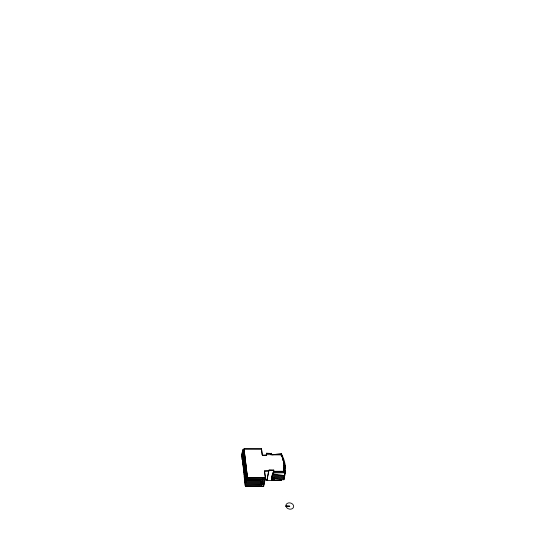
<?xml version="1.0" encoding="UTF-8"?>
<svg xmlns="http://www.w3.org/2000/svg" width="536" height="536" viewBox="0 0 536 536"><rect width="100%" height="100%" fill="white"/><g stroke="black" fill="none" stroke-linecap="round" stroke-linejoin="round"><path stroke-width="0.8" d="M244.637 474.521L244.644 474.461A7.35 5.688 10.4 0 1 244.845 473.328A8.69 6.707 8.9 0 0 245.079 471.586L244.972 470.695A8.69 6.707 8.9 0 0 244.724 469.817L244.376 469.201A4.522 3.471 10 0 1 244.054 466.454L244.255 465.838A8.63 6.613 8.8 0 0 244.302 464.967L244.195 464.096A8.63 6.613 8.8 0 0 243.558 462.387A7.236 5.507 10 0 1 243.103 461.282L243.257 460.404A7.243 5.507 10 0 0 243.719 461.509A8.636 6.613 8.8 0 1 244.356 463.218L244.456 464.089A8.636 6.613 8.8 0 1 244.416 464.96L244.215 465.576A4.522 3.471 10 0 0 244.537 468.323L244.885 468.94A8.703 6.707 8.9 0 1 245.133 469.817L245.24 470.709A8.703 6.707 8.9 0 1 244.999 472.451A7.357 5.688 10.4 0 0 244.805 473.583L244.637 474.521A8.677 6.713 8.9 0 1 244.523 475.084A7.337 5.688 10.4 0 0 244.322 476.216L244.483 475.399A7.343 5.688 10.4 0 1 244.684 474.206A8.683 6.707 8.9 0 0 244.919 472.464L244.818 471.573A8.683 6.707 8.9 0 0 244.563 470.695L244.215 470.079A4.516 3.471 10 0 1 243.893 467.332L244.094 466.715A8.623 6.613 8.7 0 0 244.141 465.844L244.041 464.967A8.623 6.613 8.7 0 0 243.404 463.265A7.229 5.507 10 0 1 242.949 462.159L242.788 463.037A7.223 5.507 10 0 0 243.244 464.136A8.616 6.613 8.7 0 1 243.88 465.844L243.987 466.715A8.616 6.613 8.7 0 1 243.94 467.586L243.739 468.203A4.509 3.471 10 0 0 244.061 470.95L244.403 471.573A8.677 6.713 8.9 0 1 244.657 472.451L244.758 473.335A8.677 6.713 8.9 0 1 244.718 474.219M244.389 476.223L244.403 476.089A6.66 5.166 9 0 0 244.302 474.889L244.195 474.514M272.161 478.058L271.638 480.497L266.921 480.524L269.005 470.099L273.769 470.085L273.213 473.094L272.616 473.094L271.859 478.085L283.886 479.76L284.214 477.228M284.583 474.943L284.093 478.889L272.047 477.214L271.92 476.377M283.886 479.76L285.32 471.673A46.699 35.785 9.1 0 0 282.995 457.295L281.286 453.51L272.362 454.823M244.329 449.811L242.721 449.811L241.716 455.513L242.205 459.707L242.982 459.707M242.252 457.851L243.625 469.107M266.606 453.443L271.283 453.443L266.573 453.215L266.392 455.258L262.359 455.265L261.514 448.887L244.041 448.867L243.766 450.414L247.183 479.084L265.173 478.983M242.205 459.707L243.217 454.005L242.721 449.811M243.813 466.789L243.766 466.501A8.61 6.613 8.7 0 0 243.13 464.792A7.216 5.507 10 0 1 242.674 463.687L243.525 456.632L244.51 456.632L244.235 458.173L243.92 455.546L242.942 455.546L242.446 451.352M243.177 459.7L243.605 457.302L242.627 457.302L242.138 453.108M245.401 472.558L246.406 472.551L245.347 478.259L244.356 478.266L245.247 471.157A7.377 5.682 10.4 0 1 245.448 470.025A8.723 6.707 8.9 0 0 245.682 468.283L245.575 467.399A8.723 6.707 8.9 0 0 245.327 466.521L244.979 465.898A4.536 3.471 10 0 1 244.65 463.151L244.852 462.535A8.663 6.606 8.8 0 0 244.898 461.67L244.791 460.793A8.663 6.606 8.8 0 0 244.155 459.084A7.263 5.501 10.1 0 1 243.692 457.985L243.525 456.632M264.858 480.517L262.459 480.537L262.774 478.996L261.702 485.321L245.186 485.442L244.671 481.006L245.723 475.298L246.728 475.291L246.607 475.955L246.279 473.214M245.186 485.442L246.245 479.733L245.723 475.298M247.183 479.084L247.471 477.536L265.488 477.442L263.645 486.407L245.589 486.541L263.692 486.185L263.478 484.611M261.514 448.887L262.117 454.783M262.359 455.265L266.419 455.131M266.097 455.567L266.573 453.215M268.75 471.338L268.677 470.863L264.55 471.017L268.65 470.997M271.25 453.215L271.002 454.809L281.192 454.803A44.803 34.27 9.1 0 1 283.846 471.405L273.474 471.452M266.921 480.524L268.677 470.863M271.859 478.085L272.616 473.094M271.638 480.497L272.12 477.824M273.213 473.094L273.769 470.085M271.933 480.263L272.281 478.615L273.595 478.608L273.239 480.249M281.286 453.51L281.963 455.982M281.072 455.332L281.219 454.675L266.352 454.675M273.179 472.859L283.531 472.812L283.879 471.278A44.81 34.27 9.1 0 0 281.219 454.675M285.916 505.897L289.809 506.172L285.969 506.219M271.605 480.263L281.882 480.202L274.265 480.028L274.573 478.601L277.648 478.581M244.671 481.006L245.475 481M261.213 481.181L245.964 481.274L245.441 476.839M264.677 481.395L262.285 481.408L261.93 483.157L264.315 483.144M261.039 482.058L245.796 482.159L245.28 477.723M262.104 482.286L264.496 482.273M260.858 482.936L245.635 483.037L245.039 477.509M260.684 483.807L245.475 483.914L244.952 479.479M264.141 484.015L261.749 484.035L261.702 485.321M261.521 484.772L263.987 484.758M272.442 477.878L274.104 477.871M246.245 479.733L265.039 479.64M264.382 479.834L266.821 479.821M273.802 470.32L269.005 470.099M273.507 471.318L283.879 471.278M273.367 471.975L283.732 471.935A44.776 34.27 9.1 0 0 283.879 464.953M242.319 459.05L243.297 459.05M242.507 462.334L243.29 462.334M243.217 454.005L244.195 454.005L243.766 456.424L242.788 456.424L242.292 452.23M261.494 449.021L244.021 449L247.444 477.67L265.461 477.569L264.576 470.883M272.744 473.931L284.817 475.62M284.67 476.276L272.603 474.595L272.476 473.75M284.274 478.018L272.228 476.343L272.107 475.506M244.584 473.395L244.537 473.1A8.67 6.713 8.8 0 0 244.282 472.223L243.94 471.606A4.509 3.471 9.9 0 1 243.619 468.859L243.82 468.243A8.61 6.613 8.7 0 0 243.867 467.372L243.847 467.084M272.295 474.628L272.415 475.472L284.475 477.147L285.172 472.33A46.672 35.791 9.1 0 0 285.273 470.883M264.59 472.591L265.353 478.099L247.344 478.199L243.927 449.53M263.424 484.765L263.645 486.407M244.041 448.867L247.471 477.536M244.389 457.295L244.074 454.662L243.096 454.662L242.607 450.475M246.118 474.099L246.359 476.149M243.605 459.493L243.451 458.173L242.473 458.173L241.984 453.985M245.602 475.961L246.125 480.397L261.394 480.303L260.509 484.678L245.307 484.785L241.83 454.856M242.929 459.479L243.123 461.114M243.505 464.397L244.034 468.699M244.369 471.774L244.65 474.233M243.82 470.749L245.247 483.043M245.408 484.953L245.589 486.541M244.356 478.266L244.202 476.873A7.337 5.688 10.4 0 1 244.403 475.733A8.67 6.713 8.8 0 0 244.637 473.992L244.624 473.697M284.315 462.2A46.672 35.791 9.1 0 1 284.656 463.64M284.931 465.081A46.672 35.791 9.1 0 1 285.252 467.982M285.105 470.307A46.625 35.791 9.1 0 1 284.971 473.201M284.911 471.178A46.585 35.798 9.1 0 1 284.884 472.631M283.805 467.231A44.736 34.277 9.1 0 1 283.819 470.032M283.712 471.425A44.736 34.277 9.1 0 1 283.531 472.812M282.693 459.392A44.776 34.27 9.1 0 1 283.095 460.772M244.965 472.705L245.126 471.881A7.37 5.682 10.4 0 1 245.327 470.688A8.717 6.707 8.9 0 0 245.562 468.946L245.455 468.055A8.717 6.707 8.9 0 0 245.207 467.178L244.858 466.561A4.536 3.471 10 0 1 244.53 463.814L244.731 463.198A8.656 6.606 8.8 0 0 244.778 462.334L244.677 461.456A8.656 6.606 8.8 0 0 244.034 459.747A7.256 5.501 10.1 0 1 243.572 458.649L243.418 459.526A7.249 5.507 10 0 0 243.873 460.632A8.65 6.613 8.8 0 1 244.517 462.334L244.617 463.211A8.65 6.613 8.8 0 1 244.57 464.082L244.376 464.699A4.529 3.471 10 0 0 244.697 467.446L245.046 468.062A8.71 6.707 8.9 0 1 245.294 468.94L245.401 469.824A8.71 6.707 8.9 0 1 245.166 471.573A7.363 5.682 10.4 0 0 244.965 472.705M286.03 506.473L285.896 505.642A3.933 3.116 14.9 0 1 291.437 503.324A3.933 3.116 14.9 0 1 292.274 508.684A3.933 3.116 14.9 0 1 286.03 506.473"/></g></svg>
